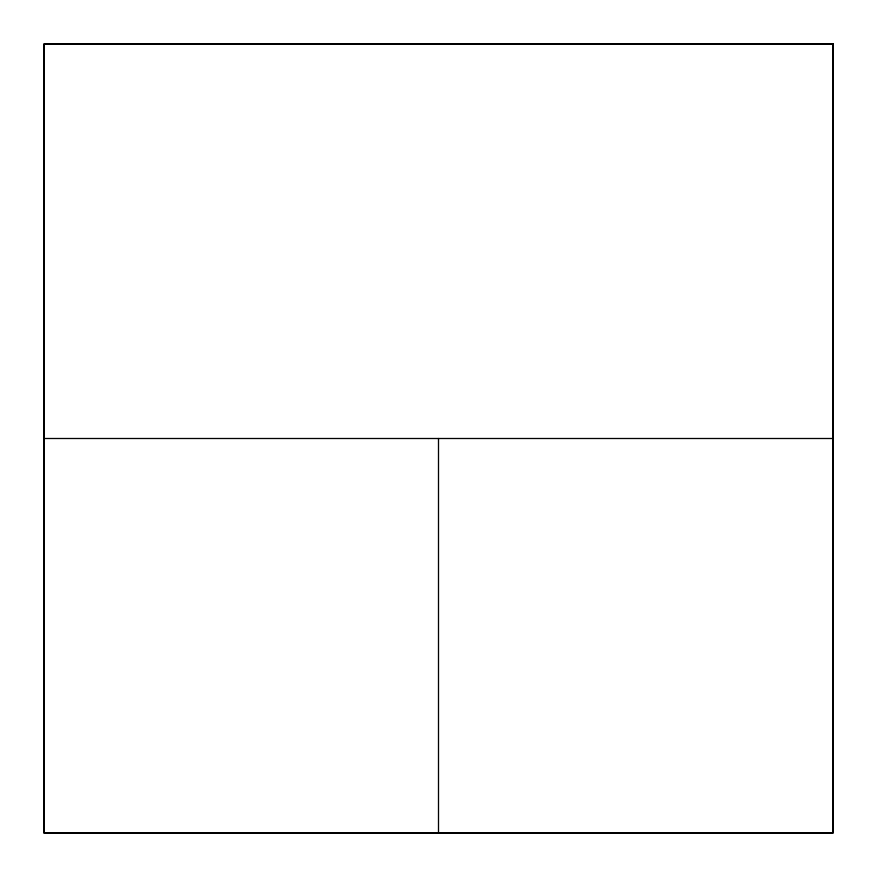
<?xml version="1.0" encoding="UTF-8"?>
<svg xmlns="http://www.w3.org/2000/svg" width="877" height="877" viewBox="0 0 877 877"><rect width="100%" height="100%" fill="white"/><g stroke="black" fill="none" stroke-linecap="round" stroke-linejoin="round"><path stroke-width="1.32" d="M43.85 438.5L833.15 438.5M438.5 438.5L438.5 833.15M833.15 43.85L43.85 43.85L43.85 833.15L833.15 833.15L833.15 43.85M832.755 44.245L44.245 44.245L44.245 832.755L832.755 832.755L832.755 44.245"/></g></svg>
